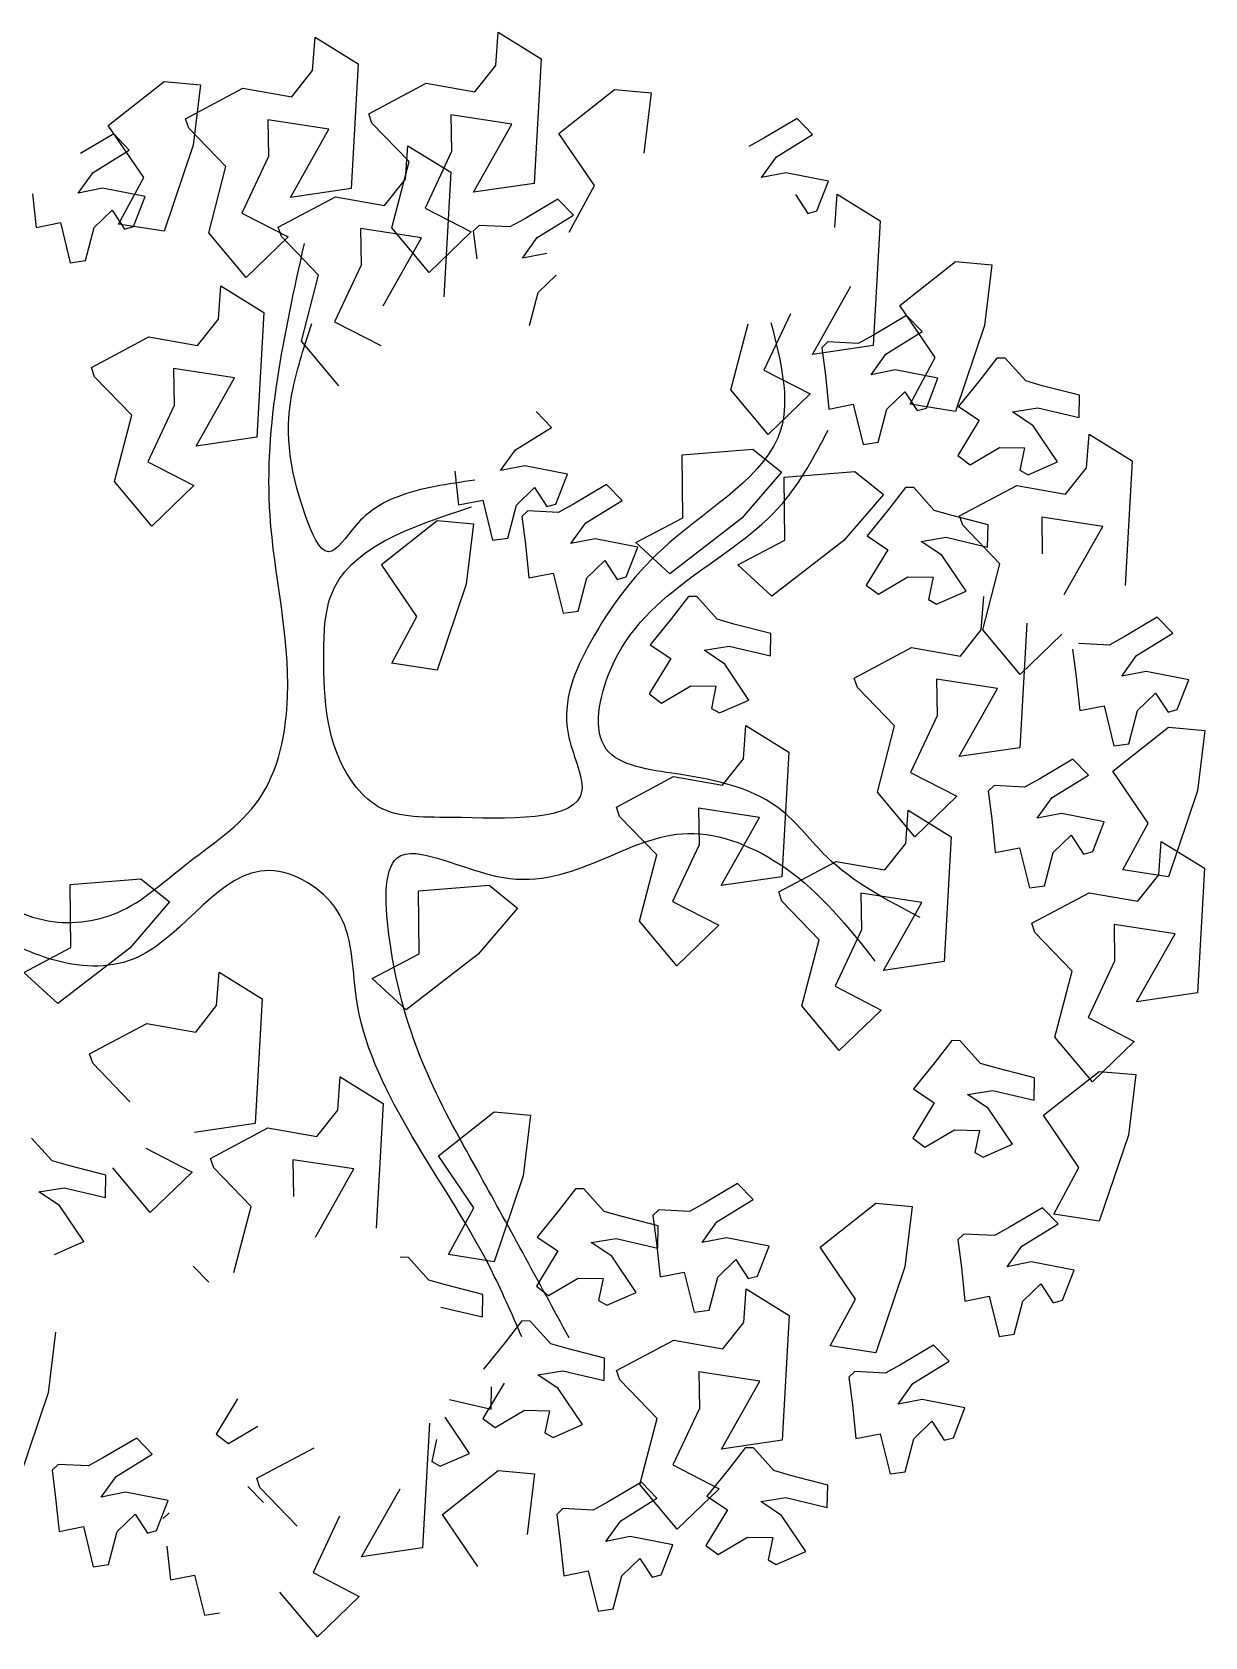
# Model space of a CAD drawing. Extents: x 225694 to 1397201, y -46174 to 794826.
# Drawn here: x 679438 to 683583, y 310600 to 316271 of the extents above; entities that cross this region are included whole.
import ezdxf

# ---------------------------------------------------------------- set-up
doc = ezdxf.new("R2010")
doc.units = 0
doc.header["$LTSCALE"] = 0.5
doc.header["$MEASUREMENT"] = 0
doc.layers.add('树', color=124, linetype='Continuous')
doc.styles.get("Standard").update_dxf_attribs({"font": 'rs.shx', "bigfont": 'hztxt.shx'})

# ---------------------------------------------------------------- blocks, each defined once
blk = doc.blocks.new('银杏')
at = {"layer": '树', "color": 60}
for p, q in [((-621.4197071224917, 2729.09199325426), (-503.2966103975195, 2840.556842279271)), ((-503.2966103975195, 2840.556842279271), (-122.7856906394009, 2715.402495427174)), ((221.7613271425944, 2834.999495012336), (160.6098690617364, 2709.547692533699)), ((304.7598524761852, 2774.100383649231), (221.7613271425944, 2834.999495012336)), ((351.9640775497537, 2732.857912140549), (392.2581877529155, 2843.016276097507)), ((392.2581877529155, 2843.016276097507), (573.5369792541023, 2770.24956531229)), ((64.36132012470625, 2824.11231508723), (1.737453973619267, 2789.368565470097)), ((1.737453973619267, 2789.368565470097), (35.054444787791, 2670.397800825187)), ((103.8036989651155, 2693.453389042639), (64.36132012470625, 2824.11231508723)), ((-750.162032317603, 2732.055239353911), (-810.7283966226969, 2624.371534776525)), ((-681.3127309402917, 2712.341019892716), (-750.162032317603, 2732.055239353911)), ((-519.968846070813, 2693.852031886694), (-621.4197071224917, 2729.09199325426)), ((236.1760668510105, 2720.963538488955), (305.0675444479566, 2743.762776115094)), ((305.0675444479566, 2743.762776115094), (304.7598524761852, 2774.100383649231)), ((441.8121681183111, 2523.679324485012), (351.9640775497537, 2732.857912140549)), ((573.5369792541023, 2770.24956531229), (816.0881668038201, 2608.577080323943)), ((-745.8125700235832, 2592.061233723653), (-681.3127309402917, 2712.341019892716)), ((-455.6973225299735, 2607.141385653173), (-519.968846070813, 2693.852031886694)), ((-324.6318941742647, 2695.278331021429), (-403.9279959986452, 2513.829771013116)), ((-145.3848198952619, 2519.814597098739), (-324.6318941742647, 2695.278331021429)), ((155.4075569517445, 2630.223031340283), (103.8036989651155, 2693.453389042639)), ((160.6098690617364, 2709.547692533699), (155.4075569517445, 2630.223031340283)), ((275.1452851758804, 2650.723476915271), (236.1760668510105, 2720.963538488955)), ((700.5697184612509, 2615.834928893135), (818.6928151852917, 2727.299777918612)), ((818.6928151852917, 2727.299777918612), (1199.203734948067, 2602.145431067911)), ((35.054444787791, 2670.397800825187), (48.30446839123033, 2616.732289634761)), ((370.503784090979, 2596.681684555137), (275.1452851758804, 2650.723476915271)), ((-839.3064619631041, 2577.05510636291), (-926.5553844051901, 2532.511085294769)), ((-810.7283966226969, 2624.371534776525), (-839.3064619631041, 2577.05510636291)), ((-754.0337468145881, 2510.861181096756), (-745.8125700235832, 2592.061233723653)), ((-562.315719867358, 2608.740806323127), (-694.2641507948283, 2563.273596763262)), ((-546.6890743861441, 2506.989811615669), (-562.315719867358, 2608.740806323127)), ((-522.9411427455489, 2462.887752181501), (-455.6973225299735, 2607.141385653173)), ((48.30446839123033, 2616.732289634761), (18.10754303424619, 2523.540605574963)), ((364.8515565812122, 2547.950981492293), (370.503784090979, 2596.681684555137)), ((632.6169303979259, 2590.501912468229), (441.8121681183111, 2523.679324485012)), ((756.3974041703623, 2473.465749675524), (632.6169303979259, 2590.501912468229)), ((802.0205795129295, 2580.594967526966), (700.5697184612509, 2615.834928893135)), ((816.0881668038201, 2608.577080323943), (756.3974041703623, 2473.465749675524)), ((866.2921030537691, 2493.884321293444), (802.0205795129295, 2580.594967526966)), ((997.3575314113405, 2582.021266662632), (918.0614295850974, 2400.572706652456)), ((1176.604605689412, 2406.557532739476), (997.3575314113405, 2582.021266662632)), ((1199.203734948067, 2602.145431067911), (1176.604605689412, 2406.557532739476)), ((-1267.201087774942, 2458.492135026609), (-1226.906977569917, 2568.650498985429)), ((-1226.906977569917, 2568.650498985429), (-1045.628186070593, 2495.883788199746)), ((-926.5553844051901, 2532.511085294769), (-933.8990928123239, 2506.86415596318)), ((-694.2641507948283, 2563.273596763262), (-754.0337468145881, 2510.861181096756)), ((226.9691846135538, 2471.453778386698), (232.171496727271, 2550.778439572663)), ((232.171496727271, 2550.778439572663), (364.8515565812122, 2547.950981492293)), ((-1045.628186070593, 2495.883788199746), (-803.076998519944, 2334.211303210002)), ((-933.8990928123239, 2506.86415596318), (-879.7372082446236, 2435.856077839737)), ((-654.8703831399325, 2440.689825590351), (-632.7585578237195, 2517.91244796908)), ((-632.7585578237195, 2517.91244796908), (-567.9234313147608, 2485.320312526193)), ((-567.9234313147608, 2485.320312526193), (-546.6890743861441, 2506.989811615669)), ((-403.9279959986452, 2513.829771013116), (-289.7002718581352, 2485.343162928359)), ((-24.75704165478237, 2479.792212479399), (65.98150320048444, 2316.240536265657)), ((31.04987466870807, 2500.212701912154), (119.5584040840622, 2488.300644207397)), ((119.5584040840622, 2488.300644207397), (226.9691846135538, 2471.453778386698)), ((799.0482828409877, 2349.630687822239), (866.2921030537691, 2493.884321293444)), ((-1177.352997208247, 2249.31354737014), (-1267.201087774942, 2458.492135026609)), ((-879.7372082446236, 2435.856077839737), (-815.698850029381, 2347.992653491092)), ((-625.6550597578753, 2335.047866516863), (-654.8703831399325, 2440.689825590351)), ((-475.7917702749837, 2260.066253687837), (-522.9411427455489, 2462.887752181501)), ((434.2789450490382, 2444.734479680308), (371.6550788988825, 2409.990730063641)), ((473.7213238903787, 2314.075553635717), (434.2789450490382, 2444.734479680308)), ((591.678952065995, 2455.62165960588), (530.5274939860683, 2330.169857126311)), ((674.6774774014484, 2394.722548241843), (591.678952065995, 2455.62165960588)), ((-815.698850029381, 2347.992653491092), (-755.9292540133465, 2400.405069155269)), ((-755.9292540133465, 2400.405069155269), (-664.1095987495501, 2304.586784325191)), ((-88.28728750371374, 2379.903482806054), (292.2236322544049, 2254.749135954422)), ((371.6550788988825, 2409.990730063641), (404.9720697139855, 2291.0199654178)), ((674.9851693732198, 2364.384940708173), (674.6774774014484, 2394.722548241843)), ((918.0614295850974, 2400.572706652456), (1032.289153724676, 2372.086098567699)), ((1032.289153724676, 2372.086098567699), (1185.376898653572, 2243.125787105528)), ((-803.076998519944, 2334.211303210002), (-862.7677611515392, 2199.099972562515)), ((-664.1095987495501, 2304.586784325191), (-625.6550597578753, 2335.047866516863)), ((-424.9983170714695, 2341.215074487613), (-485.5646813765634, 2233.531369910692)), ((-294.0125339545775, 2345.495671546669), (-444.2548795037437, 2262.141149438568)), ((-356.1490156932268, 2321.500855025952), (-424.9983170714695, 2341.215074487613)), ((-420.6488547774497, 2201.221068857354), (-356.1490156932268, 2321.500855025952)), ((-103.2955361141358, 2237.412086820812), (-294.0125339545775, 2345.495671546669)), ((530.5274939860683, 2330.169857126311), (525.3251818770077, 2250.845195933362)), ((606.0936917753424, 2341.585703081102), (674.9851693732198, 2364.384940708173)), ((645.062910099281, 2271.345641508349), (606.0936917753424, 2341.585703081102)), ((846.1976553096902, 2146.809189328575), (799.0482828409877, 2349.630687822239)), ((1185.376898653572, 2243.125787105528), (1297.232383929892, 2366.535148119205)), ((1297.232383929892, 2366.535148119205), (1387.970928785158, 2202.983471906395)), ((1361.298550109146, 2233.049705310841), (1401.592660311377, 2343.208069268265)), ((1401.592660311377, 2343.208069268265), (1582.871451812563, 2270.441358483047)), ((-986.5482349258382, 2316.13613535522), (-1177.352997208247, 2249.31354737014)), ((-1077.949952727417, 2296.649916578666), (-1140.573818878504, 2261.906166961999)), ((-1038.507573886076, 2165.99099053361), (-1077.949952727417, 2296.649916578666)), ((-862.7677611515392, 2199.099972562515), (-986.5482349258382, 2316.13613535522)), ((-920.5499457104597, 2307.537096502841), (-981.7014037894551, 2182.08529402467)), ((-837.5514203759376, 2246.637985140202), (-920.5499457104597, 2307.537096502841)), ((-104.9595231779385, 2233.198672414408), (-206.4103842286859, 2268.438633781509)), ((65.98150320048444, 2316.240536265657), (-103.2955361141358, 2237.412086820812)), ((404.9720697139855, 2291.0199654178), (418.2220933164936, 2237.354454227374)), ((525.3251818770077, 2250.845195933362), (473.7213238903787, 2314.075553635717)), ((740.4214090162423, 2217.303849147749), (645.062910099281, 2271.345641508349)), ((1582.871451812563, 2270.441358483047), (1825.422639363213, 2108.768873493769)), ((-1574.18014692259, 2147.353855599766), (-1456.057050198549, 2258.818704624777)), ((-1456.057050198549, 2258.818704624777), (-1075.546130439499, 2133.664357772213)), ((-1140.573818878504, 2261.906166961999), (-1107.2568280634, 2142.935402315692)), ((-906.1352060011122, 2193.50113997946), (-837.2437284032349, 2216.300377606065)), ((-837.2437284032349, 2216.300377606065), (-837.5514203759376, 2246.637985140202)), ((-485.5646813765634, 2233.531369910692), (-514.1427467169706, 2186.214941496146)), ((-444.2548795037437, 2262.141149438568), (-475.7917702749837, 2260.066253687837)), ((-237.1520046202932, 2217.900641457294), (-369.1004355477635, 2172.433431896497)), ((-221.5253591400106, 2116.149646749836), (-237.1520046202932, 2217.900641457294)), ((-40.68799963709898, 2146.488026180421), (-104.9595231779385, 2233.198672414408)), ((90.37742871860974, 2234.624971549609), (11.08132689422928, 2053.176411540364)), ((269.6245029985439, 2059.161237626453), (90.37742871860974, 2234.624971549609)), ((292.2236322544049, 2254.749135954422), (269.6245029985439, 2059.161237626453)), ((418.2220933164936, 2237.354454227374), (388.0251679576468, 2144.162770168041)), ((734.7691815055441, 2168.57314608444), (740.4214090162423, 2217.303849147749)), ((1027.976891630096, 2232.238607186475), (877.7345460818615, 2148.884085078374)), ((1218.693889470538, 2124.155022461549), (1027.976891630096, 2232.238607186475)), ((1451.146640676772, 2023.871117655304), (1361.298550109146, 2233.049705310841)), ((-986.903715899447, 2102.760632831254), (-1038.507573886076, 2165.99099053361)), ((-981.7014037894551, 2182.08529402467), (-986.903715899447, 2102.760632831254)), ((-867.1659876762424, 2123.261078407173), (-906.1352060011122, 2193.50113997946)), ((-514.1427467169706, 2186.214941496146), (-601.3916691590566, 2141.670920428005)), ((-428.8700315675233, 2120.021016229992), (-420.6488547774497, 2201.221068857354)), ((-369.1004355477635, 2172.433431896497), (-428.8700315675233, 2120.021016229992)), ((596.886809538817, 2092.075942979311), (602.0891216516029, 2171.400604165741)), ((602.0891216516029, 2171.400604165741), (734.7691815055441, 2168.57314608444)), ((1387.970928785158, 2202.983471906395), (1218.693889470538, 2124.155022461549)), ((-1622.060136439512, 2131.612589764525), (-1683.211594519438, 2006.160787284956)), ((-1539.061611104989, 2070.713478400954), (-1622.060136439512, 2131.612589764525)), ((-1472.729285871843, 2112.1138942322), (-1574.18014692259, 2147.353855599766)), ((-1098.145259696292, 1938.076459445176), (-1277.392333975295, 2113.5401933674)), ((-1107.2568280634, 2142.935402315692), (-1094.006804460892, 2089.269891125732)), ((-1075.546130439499, 2133.664357772213), (-1098.145259696292, 1938.076459445176)), ((-771.8074887611438, 2069.219286046107), (-867.1659876762424, 2123.261078407173)), ((-601.3916691590566, 2141.670920428005), (-608.7353775661904, 2116.023991096881)), ((-608.7353775661904, 2116.023991096881), (-554.5734929984901, 2045.015912973438)), ((-329.706667893799, 2049.849660724518), (-307.594842577586, 2127.072283102782)), ((-307.594842577586, 2127.072283102782), (-242.7597160686273, 2094.480147659895)), ((-242.7597160686273, 2094.480147659895), (-221.5253591400106, 2116.149646749836)), ((-107.9318198517431, 2002.234392709215), (-40.68799963709898, 2146.488026180421)), ((388.0251679576468, 2144.162770168041), (400.96749959304, 2120.834866504301)), ((400.96749959304, 2120.834866504301), (489.4760290093254, 2108.92280880094)), ((877.7345460818615, 2148.884085078374), (846.1976553096902, 2146.809189328575)), ((-1538.753919133218, 2040.375870866817), (-1539.061611104989, 2070.713478400954)), ((-1094.006804460892, 2089.269891125732), (-1124.203729817877, 1996.078207066399)), ((-777.4597162709106, 2020.488582982798), (-771.8074887611438, 2069.219286046107)), ((489.4760290093254, 2108.92280880094), (596.886809538817, 2092.075942979311)), ((1641.951402956387, 2090.693705638521), (1451.146640676772, 2023.871117655304)), ((1765.731876729755, 1973.657542845351), (1641.951402956387, 2090.693705638521)), ((1825.422639363213, 2108.768873493769), (1765.731876729755, 1973.657542845351)), ((-1607.645396731095, 2017.576633239747), (-1538.753919133218, 2040.375870866817)), ((-915.342088238569, 1943.991379877203), (-910.1397761239205, 2023.316041063634)), ((-910.1397761239205, 2023.316041063634), (-777.4597162709106, 2020.488582982798)), ((-700.3214223517571, 1972.805746885599), (-605.6898299951572, 2042.111895208829)), ((-605.6898299951572, 2042.111895208829), (-495.2204669222701, 1881.010950861615)), ((-554.5734929984901, 2045.015912973438), (-490.5351347832475, 1957.152488624793)), ((-490.5351347832475, 1957.152488624793), (-430.765538767213, 2009.564904289437)), ((-430.765538767213, 2009.564904289437), (-338.9458835034166, 1913.746619458892)), ((-300.4913445117418, 1944.207701650565), (-329.706667893799, 2049.849660724518)), ((11.08132689422928, 2053.176411540364), (125.3090510356706, 2024.689803455607)), ((125.3090510356706, 2024.689803455607), (278.3967959608417, 1895.729491992504)), ((278.3967959608417, 1895.729491992504), (390.2522812390234, 2019.138853006647)), ((390.2522812390234, 2019.138853006647), (480.9908260942902, 1855.587176792906)), ((1327.358846140793, 2027.002009106451), (1266.792481834767, 1919.318304528599)), ((1396.208147519035, 2007.287789644324), (1327.358846140793, 2027.002009106451)), ((-1124.203729817877, 1996.078207066399), (-1111.261398183415, 1972.750303402194)), ((-1111.261398183415, 1972.750303402194), (-1022.752868767129, 1960.838245698367)), ((-1022.752868767129, 1960.838245698367), (-915.342088238569, 1943.991379877203)), ((-741.5946957713459, 1748.919887991739), (-700.3214223517571, 1972.805746885599)), ((-60.78244738117792, 1799.412894215086), (-107.9318198517431, 2002.234392709215)), ((393.6958357791882, 1857.330908213393), (511.8189325041603, 1968.795757237938)), ((511.8189325041603, 1968.795757237938), (892.329852262279, 1843.641410386306)), ((1331.70830843295, 1887.008003475261), (1396.208147519035, 2007.287789644324)), ((1799.339458605042, 1979.150291445781), (1736.715592453023, 1944.406541828183)), ((1838.781837446382, 1848.491365400725), (1799.339458605042, 1979.150291445781)), ((-338.9458835034166, 1913.746619458892), (-300.4913445117418, 1944.207701650565)), ((1266.792481834767, 1919.318304528599), (1238.21441649436, 1872.001876113587)), ((1736.715592453023, 1944.406541828183), (1770.03258327092, 1825.435777185136)), ((-1242.460711659165, 1903.60502527433), (-1089.372966733063, 1774.644713810296)), ((-1089.372966733063, 1774.644713810296), (-977.5174814558122, 1898.05407482537)), ((-977.5174814558122, 1898.05407482537), (-886.7789366005454, 1734.502398611628)), ((-495.2204669222701, 1881.010950861615), (-383.0854390731547, 1611.94812080788)), ((120.9967889392283, 1884.842312074383), (-29.24555660993792, 1801.487789965817)), ((311.7137867787387, 1776.758727348992), (120.9967889392283, 1884.842312074383)), ((480.9908260942902, 1855.587176792906), (311.7137867787387, 1776.758727348992)), ((495.1466968308669, 1822.090946846292), (393.6958357791882, 1857.330908213393)), ((1238.21441649436, 1872.001876113587), (1150.965494055068, 1827.457855047309)), ((1323.487131644739, 1805.80795084883), (1331.70830843295, 1887.008003475261)), ((1383.256727662636, 1858.220366514404), (1323.487131644739, 1805.80795084883)), ((1515.205158590106, 1903.687576073804), (1383.256727662636, 1858.220366514404)), ((1530.83180407132, 1801.936581367278), (1515.205158590106, 1903.687576073804)), ((1895.588007544866, 1864.585668892716), (1890.385695433011, 1785.261007698369)), ((2010.123423656216, 1805.761453274288), (1971.154205332277, 1876.001514847041)), ((559.4182203717064, 1735.380300612305), (495.1466968308669, 1822.090946846292)), ((690.4836487264838, 1823.517245980096), (611.1875469021033, 1642.068685972248)), ((869.730723006418, 1648.053512057872), (690.4836487264838, 1823.517245980096)), ((892.329852262279, 1843.641410386306), (869.730723006418, 1648.053512057872)), ((1150.965494055068, 1827.457855047309), (1143.621785647003, 1801.810925715719)), ((1143.621785647003, 1801.810925715719), (1197.783670210047, 1730.802847589948)), ((1422.650495317532, 1735.636595342425), (1444.762320633745, 1812.859217719757)), ((1444.762320633745, 1812.859217719757), (1509.597447140841, 1780.267082275939)), ((1509.597447140841, 1780.267082275939), (1530.83180407132, 1801.936581367278)), ((1770.03258327092, 1825.435777185136), (1783.28260687436, 1771.770265994244)), ((1890.385695433011, 1785.261007698369), (1838.781837446382, 1848.491365400725)), ((-1056.055975915166, 1655.673949166783), (-1246.772973755607, 1763.75753389264)), ((-29.24555660993792, 1801.487789965817), (-60.78244738117792, 1799.412894215086)), ((1783.28260687436, 1771.770265994244), (1753.085681514582, 1678.57858193398)), ((-886.7789366005454, 1734.502398611628), (-1056.055975915166, 1655.673949166783)), ((-853.96459861123, 1674.979604849243), (-759.3330062536988, 1744.285753172473)), ((-759.3330062536988, 1744.285753172473), (-648.8636431808118, 1583.184808825725)), ((-545.7690344864968, 1698.680202913121), (-741.5946957713459, 1748.919887991739)), ((492.1744001570623, 1591.126667139702), (559.4182203717064, 1735.380300612305)), ((1197.783670210047, 1730.802847589948), (1261.822028428083, 1642.9394232427)), ((1451.865818701452, 1629.994636268471), (1422.650495317532, 1735.636595342425)), ((1961.947323093889, 1626.49175474525), (1967.149635209469, 1705.816415932612)), ((-895.2378720308188, 1451.093745955382), (-853.96459861123, 1674.979604849243)), ((-507.6974373154808, 1532.639176116441), (-545.7690344864968, 1698.680202913121)), ((1261.822028428083, 1642.9394232427), (1321.59162444598, 1695.351838907343)), ((1321.59162444598, 1695.351838907343), (1413.411279708846, 1599.533554077731)), ((1753.085681514582, 1678.57858193398), (1766.028013149044, 1655.25067827024)), ((1766.028013149044, 1655.25067827024), (1854.536542567192, 1643.338620567811)), ((-383.0854390731547, 1611.94812080788), (-507.6974373154808, 1532.639176116441)), ((611.1875469021033, 1642.068685972248), (725.415271044476, 1613.582077887491)), ((725.415271044476, 1613.582077887491), (878.5030159696471, 1484.621766422992)), ((878.5030159696471, 1484.621766422992), (990.3585012468975, 1608.031127438531)), ((990.3585012468975, 1608.031127438531), (1081.097046103096, 1444.479451225256)), ((1413.411279708846, 1599.533554077731), (1451.865818701452, 1629.994636268471)), ((1854.536542567192, 1643.338620567811), (1961.947323093889, 1626.49175474525)), ((-648.8636431808118, 1583.184808825725), (-536.7286153326277, 1314.121978771524)), ((-267.4535434881691, 1578.281637042877), (-328.0199077923317, 1470.597932465957)), ((-198.6042421099264, 1558.567417581216), (-267.4535434881691, 1578.281637042877)), ((-263.104081193218, 1438.287631413084), (-198.6042421099264, 1558.567417581216)), ((539.3237726266962, 1388.305168647435), (492.1744001570623, 1591.126667139702)), ((-3.773912675911561, 1424.229672271875), (114.3491840490606, 1535.69452129642)), ((114.3491840490606, 1535.69452129642), (494.8601038071793, 1410.540174444322)), ((1584.257248249603, 1431.246261980967), (1624.551358453697, 1541.40462593839)), ((1624.551358453697, 1541.40462593839), (1805.830149953952, 1468.637915153173)), ((2135.062927866122, 1527.281398686231), (2072.439061714103, 1492.537649069098)), ((2174.505306707462, 1396.622472642572), (2135.062927866122, 1527.281398686231)), ((-699.4122107459698, 1400.854060877231), (-895.2378720308188, 1451.093745955382)), ((-328.0199077923317, 1470.597932465957), (-356.5979731327388, 1423.281504051411)), ((-79.60723103699274, 1454.967204012559), (-211.5556619644631, 1409.499994451762)), ((-63.98058555484749, 1353.216209305567), (-79.60723103699274, 1454.967204012559)), ((721.1030089480337, 1473.734586506267), (570.8606633979362, 1390.380064397701)), ((911.8200067875441, 1365.65100178041), (721.1030089480337, 1473.734586506267)), ((1081.097046103096, 1444.479451225256), (911.8200067875441, 1365.65100178041)), ((1805.830149953952, 1468.637915153173), (2048.381337504601, 1306.965430164826)), ((2072.439061714103, 1492.537649069098), (2105.756052530138, 1373.566884428845)), ((-661.3406135740224, 1234.813034080551), (-699.4122107459698, 1400.854060877231)), ((-356.5979731327388, 1423.281504051411), (-443.8468955738936, 1378.737482983735)), ((-271.3252579832915, 1357.087578785722), (-263.104081193218, 1438.287631413084)), ((-211.5556619644631, 1409.499994451762), (-271.3252579832915, 1357.087578785722)), ((97.6769483757671, 1388.989710903843), (-3.773912675911561, 1424.229672271875)), ((293.013900271384, 1390.416010038578), (213.7177984470036, 1208.96745003073)), ((472.2609745503869, 1214.952276116353), (293.013900271384, 1390.416010038578)), ((494.8601038071793, 1410.540174444322), (472.2609745503869, 1214.952276116353)), ((570.8606633979362, 1390.380064397701), (539.3237726266962, 1388.305168647435)), ((1674.105338818161, 1222.067674325895), (1584.257248249603, 1431.246261980967)), ((2226.109164691297, 1333.39211494301), (2174.505306707462, 1396.622472642572)), ((-443.8468955738936, 1378.737482983735), (-451.1906039819587, 1353.090553652146)), ((-451.1906039819587, 1353.090553652146), (-397.0287194142584, 1282.082475529169)), ((-172.161894308636, 1286.916223280248), (-150.0500689924229, 1364.138845658046)), ((-150.0500689924229, 1364.138845658046), (-85.21494248439558, 1331.546710214694)), ((-85.21494248439558, 1331.546710214694), (-63.98058555484749, 1353.216209305567)), ((161.9484719166066, 1302.279064670787), (97.6769483757671, 1388.989710903843)), ((2105.756052530138, 1373.566884428845), (2119.006076132646, 1319.901373238885)), ((-536.7286153326277, 1314.121978771524), (-661.3406135740224, 1234.813034080551)), ((94.70465170103125, 1158.025431198184), (161.9484719166066, 1302.279064670787)), ((1864.910101097776, 1288.890262308181), (1674.105338818161, 1222.067674325895)), ((1988.690574871143, 1171.854099515476), (1864.910101097776, 1288.890262308181)), ((2048.381337504601, 1306.965430164826), (1988.690574871143, 1171.854099515476)), ((2119.006076132646, 1319.901373238885), (2088.80915077473, 1226.70968917443)), ((-645.8219912687782, 1237.593475844827), (-706.9734493496362, 1112.14167336619)), ((-562.8234659342561, 1176.694364482188), (-645.8219912687782, 1237.593475844827)), ((-397.0287194142584, 1282.082475529169), (-332.9903611980844, 1194.219051180524)), ((-332.9903611980844, 1194.219051180524), (-273.2207651820499, 1246.631466844236)), ((-273.2207651820499, 1246.631466844236), (-181.4011099201161, 1150.813182014623)), ((-142.9465709265787, 1181.274264205829), (-172.161894308636, 1286.916223280248)), ((2297.670792357763, 1174.622861981974), (2302.873104470549, 1253.947523173527)), ((-803.221998285735, 1226.706295919721), (-865.845864436822, 1191.962546303053)), ((-865.845864436822, 1191.962546303053), (-832.528873621719, 1072.991781658144)), ((-763.7796194453258, 1096.047369875596), (-803.221998285735, 1226.706295919721)), ((213.7177984470036, 1208.96745003073), (327.9455225875136, 1180.480841945508)), ((2088.80915077473, 1226.70968917443), (2101.75148240733, 1203.381785514415)), ((2101.75148240733, 1203.381785514415), (2190.260011828272, 1191.46972780826)), ((2190.260011828272, 1191.46972780826), (2297.670792357763, 1174.622861981974)), ((-631.407251560362, 1123.557519321446), (-562.5157739624847, 1146.356756948051)), ((-562.5157739624847, 1146.356756948051), (-562.8234659342561, 1176.694364482188)), ((-181.4011099201161, 1150.813182014623), (-142.9465709265787, 1181.274264205829)), ((141.8540241706651, 955.2039327054517), (94.70465170103125, 1158.025431198184)), ((327.9455225875136, 1180.480841945508), (481.033267513616, 1051.520530481474)), ((481.033267513616, 1051.520530481474), (592.8887527908664, 1174.929891496547)), ((592.8887527908664, 1174.929891496547), (683.6272976461332, 1011.378215283272)), ((-712.1757614586968, 1032.81701217324), (-763.7796194453258, 1096.047369875596)), ((-706.9734493496362, 1112.14167336619), (-712.1757614586968, 1032.81701217324)), ((-592.4380332354922, 1053.317457747762), (-631.407251560362, 1123.557519321446)), ((-1087.686332514742, 1068.885353029822), (-1150.310198664898, 1034.14160341362)), ((-1048.243953674333, 938.2264269856969), (-1087.686332514742, 1068.885353029822)), ((-930.2863254968543, 1079.772532955394), (-991.4377835777123, 954.3207304767566)), ((-847.2878001641948, 1018.873421592289), (-930.2863254968543, 1079.772532955394)), ((-832.528873621719, 1072.991781658144), (-819.278850019211, 1019.326270467718)), ((-497.0795343194623, 999.2756653880933), (-592.4380332354922, 1053.317457747762)), ((323.6332604920026, 1040.633350564283), (173.3909149428364, 957.2788284557173)), ((514.350258331513, 932.5497658384265), (323.6332604920026, 1040.633350564283)), ((1471.664167632116, 1053.866529387073), (1409.04030148196, 1019.122779770871)), ((1511.106546472525, 923.2076033429476), (1471.664167632116, 1053.866529387073)), ((1629.064174651867, 1064.753709308454), (1567.912716569146, 939.3019068330759)), ((1712.062699985458, 1003.854597945348), (1629.064174651867, 1064.753709308454)), ((1742.821346815443, 958.2938689423027), (1860.944443539483, 1069.758717966848)), ((-915.8715857884381, 965.736576432013), (-846.980108191492, 988.535814058152)), ((-819.278850019211, 1019.326270467718), (-849.4757753771264, 926.1345864083851)), ((-846.980108191492, 988.535814058152), (-847.2878001641948, 1018.873421592289)), ((-502.7317618301604, 950.5449623247841), (-497.0795343194623, 999.2756653880933)), ((683.6272976461332, 1011.378215283272), (514.350258331513, 932.5497658384265)), ((1409.04030148196, 1019.122779770871), (1442.357292293338, 900.1520151282893)), ((1712.370391955366, 973.5169904144714), (1712.062699985458, 1003.854597945348)), ((-996.6400956877042, 874.9960692833411), (-1048.243953674333, 938.2264269856969)), ((-991.4377835777123, 954.3207304767566), (-996.6400956877042, 874.9960692833411)), ((-876.9023674635682, 895.4965148583287), (-915.8715857884381, 965.736576432013)), ((-640.6141337968875, 874.0477592191892), (-635.4118216831703, 953.3724204056198)), ((-635.4118216831703, 953.3724204056198), (-502.7317618301604, 950.5449623247841)), ((173.3909149428364, 957.2788284557173), (141.8540241706651, 955.2039327054517)), ((1567.912716569146, 939.3019068330759), (1562.710404457292, 859.9772456438513)), ((1643.478914356558, 950.7177527920576), (1712.370391955366, 973.5169904144714)), ((1682.448132680496, 880.4776912197703), (1643.478914356558, 950.7177527920576)), ((1844.272207865259, 923.0539075793931), (1742.821346815443, 958.2938689423027)), ((-781.5438685484696, 841.4547224981943), (-876.9023674635682, 895.4965148583287)), ((-849.4757753771264, 926.1345864083851), (-836.5334437417332, 902.8066827451112)), ((-836.5334437417332, 902.8066827451112), (-748.0249143254478, 890.8946250403533)), ((-748.0249143254478, 890.8946250403533), (-640.6141337968875, 874.0477592191892)), ((1442.357292293338, 900.1520151282893), (1455.607315896777, 846.4865039383294)), ((1562.710404457292, 859.9772456438513), (1511.106546472525, 923.2076033429476)), ((1777.806631596526, 826.4358988587046), (1682.448132680496, 880.4776912197703)), ((1908.543731405167, 836.3432613491314), (1844.272207865259, 923.0539075793931)), ((-787.1960960582364, 792.7240194353508), (-781.5438685484696, 841.4547224981943)), ((1455.607315896777, 846.4865039383294), (1425.410390541656, 753.2948198752711)), ((1772.154404090485, 777.7051957884105), (1777.806631596526, 826.4358988587046)), ((-925.0784680258948, 716.2268163292902), (-919.8761559121776, 795.5514775157208)), ((-919.8761559121776, 795.5514775157208), (-787.1960960582364, 792.7240194353508)), ((1634.272032122826, 701.2079926823499), (1639.474344234681, 780.5326538729714)), ((1639.474344234681, 780.5326538729714), (1772.154404090485, 777.7051957884105)), ((-894.55858534039, 637.4039939503418), (-854.2644751344342, 747.5623579082312)), ((-854.2644751344342, 747.5623579082312), (-672.9856836360414, 674.7956471220823)), ((1474.411610762356, 737.6981035523349), (1413.845246455399, 630.0143989786739)), ((1425.410390541656, 753.2948198752711), (1438.352722174255, 729.9669162147911)), ((1438.352722174255, 729.9669162147911), (1526.861251591472, 718.0548585077049)), ((1543.260912140599, 717.9838840906741), (1474.411610762356, 737.6981035523349)), ((-672.9856836360414, 674.7956471220823), (-430.4344960853923, 513.12316213327)), ((1478.761073058238, 597.7040979188168), (1543.260912140599, 717.9838840906741)), ((1526.861251591472, 718.0548585077049), (1634.272032122826, 701.2079926823499)), ((-804.7104947736952, 428.225406293408), (-894.55858534039, 637.4039939503418)), ((1413.845246455399, 630.0143989786739), (1385.267181118717, 582.6979705576086)), ((1385.267181118717, 582.6979705576086), (1298.018258672906, 538.1539494969184)), ((278.3341251478996, 496.2083365950966), (372.9657175072934, 565.5144849141361)), ((372.9657175072934, 565.5144849141361), (483.4350805801805, 404.4135405673878)), ((1298.018258672906, 538.1539494969184), (1290.674550266704, 512.5070201648632)), ((-613.9057324903551, 495.0479942784877), (-804.7104947736952, 428.225406293408)), ((-490.1252587179188, 378.0118314857827), (-613.9057324903551, 495.0479942784877)), ((-430.4344960853923, 513.12316213327), (-490.1252587179188, 378.0118314857827)), ((237.0608517301735, 272.3224776979769), (278.3341251478996, 496.2083365950966)), ((985.5461427231785, 323.9033976896899), (1025.84025292634, 434.0617616522359)), ((483.4350805801805, 404.4135405673878), (595.570108426502, 135.3507105173776)), ((432.8865130122285, 222.0827926221536), (237.0608517301735, 272.3224776979769)), ((470.9581101832446, 56.04176582640503), (432.8865130122285, 222.0827926221536)), ((595.570108426502, 135.3507105173776), (470.9581101832446, 56.04176582640503))]:
    blk.add_line(p, q, dxfattribs=at)
at = {"layer": '树'}
for p, q in [((-1779.460143456468, 2120.725409839419), (-1842.084009607555, 2085.981660222751)), ((-1740.017764616059, 1990.066483794362), (-1779.460143456468, 2120.725409839419)), ((-1842.084009607555, 2085.981660222751), (-1808.767018792452, 1967.010895576444)), ((-1808.767018792452, 1967.010895576444), (-1795.516995189944, 1913.345384386485)), ((-1688.41390662943, 1926.836126092006), (-1740.017764616059, 1990.066483794362)), ((-1683.211594519438, 2006.160787284956), (-1688.41390662943, 1926.836126092006)), ((1956.73946562293, 1990.037471371354), (1895.588007544866, 1864.585668892716)), ((2039.737990959315, 1929.138360008714), (1956.73946562293, 1990.037471371354)), ((2040.045682932017, 1898.800752474577), (2039.737990959315, 1929.138360008714)), ((1971.154205332277, 1876.001514847041), (2040.045682932017, 1898.800752474577)), ((2105.481922573177, 1751.719660913688), (2010.123423656216, 1805.761453274288)), ((2099.829695062479, 1702.98895785131), (2105.481922573177, 1751.719660913688)), ((1967.149635209469, 1705.816415932612), (2099.829695062479, 1702.98895785131)), ((-2083.174842883134, 1544.417105198489), (-2042.88073267811, 1654.575469157309)), ((-2042.88073267811, 1654.575469157309), (-1861.601941177854, 1581.808758370695)), ((-1993.32675231644, 1335.238517542952), (-2083.174842883134, 1544.417105198489)), ((2292.462934885873, 1538.168578607612), (2231.311476804083, 1412.716776134097)), ((2375.461460221326, 1477.269467245904), (2292.462934885873, 1538.168578607612)), ((2306.877674590563, 1424.132622091216), (2375.769152192166, 1446.931859715027)), ((2375.769152192166, 1446.931859715027), (2375.461460221326, 1477.269467245904)), ((-1802.521990033099, 1402.0611055271), (-1993.32675231644, 1335.238517542952)), ((-1678.741516259732, 1285.024942734395), (-1802.521990033099, 1402.0611055271)), ((2231.311476804083, 1412.716776134097), (2226.109164691297, 1333.39211494301)), ((2345.846892914502, 1353.892560518929), (2306.877674590563, 1424.132622091216)), ((-2357.436565659242, 1231.225541189429), (-2239.31346893427, 1342.69039021444)), ((-2239.31346893427, 1342.69039021444), (-1858.802549176151, 1217.536043362343)), ((2441.205391831463, 1299.850768158329), (2345.846892914502, 1353.892560518929)), ((-1727.932564383605, 1312.65566051763), (-1790.556430533761, 1277.911910901428)), ((-1688.490185542265, 1181.996734473971), (-1727.932564383605, 1312.65566051763)), ((2435.55316432449, 1251.120065087569), (2441.205391831463, 1299.850768158329)), ((-1790.556430533761, 1277.911910901428), (-1757.239439719589, 1158.941146256053)), ((2302.873104470549, 1253.947523173527), (2435.55316432449, 1251.120065087569)), ((-2255.985704607563, 1195.985579821863), (-2357.436565659242, 1231.225541189429)), ((-2191.714181066724, 1109.274933588342), (-2255.985704607563, 1195.985579821863)), ((-2060.648752711946, 1197.411878956598), (-2139.944854536327, 1015.963318948285)), ((-1881.401678432012, 1021.948145034374), (-2060.648752711946, 1197.411878956598)), ((-1858.802549176151, 1217.536043362343), (-1881.401678432012, 1021.948145034374)), ((-1631.684015445644, 1198.091037964565), (-1636.886327555636, 1118.766376770218)), ((-1517.148599332431, 1139.266822346137), (-1556.11781765637, 1209.50688391889)), ((-1757.239439719589, 1158.941146256053), (-1743.989416115219, 1105.275635065162)), ((-1636.886327555636, 1118.766376770218), (-1688.490185542265, 1181.996734473971)), ((-1421.790100416401, 1085.225029986468), (-1517.148599332431, 1139.266822346137)), ((-2258.958001282299, 965.0213001162047), (-2191.714181066724, 1109.274933588342)), ((-1743.989416115219, 1105.275635065162), (-1774.186341474066, 1012.083951005829)), ((1860.944443539483, 1069.758717966848), (2241.455363300396, 944.6043711203383)), ((2417.988009388326, 1048.609884091769), (2357.421645079507, 940.9261795171769)), ((2486.837310766568, 1028.895664630109), (2417.988009388326, 1048.609884091769)), ((-2139.944854536327, 1015.963318948285), (-2025.717130394885, 987.4767108639935)), ((-2025.717130394885, 987.4767108639935), (-1872.629385469714, 858.5163993994938)), ((-1872.629385469714, 858.5163993994938), (-1760.773900191532, 981.9257604150334)), ((-1774.186341474066, 1012.083951005829), (-1761.244009838672, 988.756047342089)), ((-1761.244009838672, 988.756047342089), (-1672.735480422387, 976.8439896387281)), ((-1760.773900191532, 981.9257604150334), (-1670.035355336266, 818.3740842012921)), ((2422.337471682345, 908.6158784573199), (2486.837310766568, 1028.895664630109)), ((-2211.808628811734, 762.199801623472), (-2258.958001282299, 965.0213001162047)), ((-2080.477542974288, 856.6818503403338), (-1962.354446250247, 968.1466993644135)), ((-1962.354446250247, 968.1466993644135), (-1581.843526491197, 842.9923525127815)), ((2241.455363300396, 944.6043711203383), (2218.856234039878, 749.0164727951633)), ((2357.421645079507, 940.9261795171769), (2328.843579743756, 893.6097510951804)), ((2039.60915976367, 924.4802067150595), (1960.313057937426, 743.0316467048833)), ((2218.856234039878, 749.0164727951633), (2039.60915976367, 924.4802067150595)), ((2328.843579743756, 893.6097510951804), (2241.594657299807, 849.0657300368184)), ((2414.116294891341, 827.4158258341486), (2422.337471682345, 908.6158784573199)), ((2473.885890907375, 879.8282415039139), (2414.116294891341, 827.4158258341486)), ((2605.834321838571, 925.2954510558629), (2473.885890907375, 879.8282415039139)), ((2621.460967317922, 823.5444563530618), (2605.834321838571, 925.2954510558629)), ((-2030.029392490396, 847.6292194823036), (-2180.271738040494, 764.2746973737376)), ((-1979.026681924472, 821.4418889727676), (-2080.477542974288, 856.6818503403338)), ((-1839.312394651817, 739.5456347559812), (-2030.029392490396, 847.6292194823036)), ((1841.299911191454, 692.0896278788568), (1908.543731405167, 836.3432613491314)), ((2241.594657299807, 849.0657300368184), (2234.250948891742, 823.4188007042976)), ((2513.279658564134, 757.2444703277433), (2535.391483878484, 834.4670927092666)), ((2535.391483878484, 834.4670927092666), (2600.226610387443, 801.8749572612578)), ((-1914.755158382701, 734.7312427387806), (-1979.026681924472, 821.4418889727676)), ((-1783.689730026992, 822.8681881079683), (-1862.985831852304, 641.4196280987235)), ((-1670.035355336266, 818.3740842012921), (-1839.312394651817, 739.5456347559812)), ((-1604.442655747989, 647.4044541857438), (-1783.689730026992, 822.8681881079683)), ((2234.250948891742, 823.4188007042976), (2288.412833455717, 752.4107225785265)), ((2600.226610387443, 801.8749572612578), (2621.460967317922, 823.5444563530618)), ((-2493.630126486765, 659.3431748911971), (-2375.507029761793, 770.8080239157425)), ((-2375.507029761793, 770.8080239157425), (-1994.996110002743, 645.6536770641105)), ((-2180.271738040494, 764.2746973737376), (-2211.808628811734, 762.199801623472)), ((-1981.998978598276, 590.4776092671091), (-1914.755158382701, 734.7312427387806)), ((-1032.489248555386, 733.0736821504543), (-925.0784680258948, 716.2268163292902)), ((1960.313057937426, 743.0316467048833), (2074.540782075142, 714.5450386233861)), ((2288.412833455717, 752.4107225785265), (2352.451191675616, 664.5472982280189)), ((2542.494981948985, 651.602511255187), (2513.279658564134, 757.2444703277433)), ((1888.449283662019, 489.2681293810019), (1841.299911191454, 692.0896278788568)), ((2074.540782075142, 714.5450386233861), (2227.628527005902, 585.5847271588864)), ((2227.628527005902, 585.5847271588864), (2339.484012280358, 708.9940881753573)), ((2339.484012280358, 708.9940881753573), (2430.222557137487, 545.442411958822)), ((2352.451191675616, 664.5472982280189), (2412.22078769072, 716.9597138963873)), ((2412.22078769072, 716.9597138963873), (2504.040442958241, 621.1414290597895)), ((-2392.179265436018, 624.1032135240966), (-2493.630126486765, 659.3431748911971)), ((-2327.907741894247, 537.3925672901096), (-2392.179265436018, 624.1032135240966)), ((-2196.842313538538, 625.529512658366), (-2276.13841536385, 444.0809526495868)), ((-2017.595239259535, 450.0657787361415), (-2196.842313538538, 625.529512658366)), ((-1994.996110002743, 645.6536770641105), (-2017.595239259535, 450.0657787361415)), ((-1862.985831852304, 641.4196280987235), (-1748.758107710863, 612.9330200148979)), ((2504.040442958241, 621.1414290597895), (2542.494981948985, 651.602511255187)), ((-1934.849606127711, 387.6561107743764), (-1981.998978598276, 590.4776092671091)), ((-1748.758107710863, 612.9330200148979), (-1595.67036278476, 483.9727085508639)), ((-1595.67036278476, 483.9727085508639), (-1483.81487750751, 607.3820695650065)), ((1470.539896266302, 516.5040452947142), (1478.761073058238, 597.7040979188168)), ((1530.309492283268, 568.9164609654108), (1470.539896266302, 516.5040452947142)), ((1662.257923215395, 614.3836705182912), (1530.309492283268, 568.9164609654108)), ((1677.884568693815, 512.6326758145588), (1662.257923215395, 614.3836705182912)), ((2070.228519985219, 574.6975472356426), (1919.986174436053, 491.3430251275422)), ((2260.945517820073, 466.6139625181677), (2070.228519985219, 574.6975472356426)), ((1569.703259940026, 446.3326897892402), (1591.815085254377, 523.5553121712292)), ((1591.815085254377, 523.5553121712292), (1656.650211766129, 490.9631767241517)), ((2430.222557137487, 545.442411958822), (2260.945517820073, 466.6139625181677)), ((2475.141331670573, 519.248703415622), (2413.989873589715, 393.7969009411754)), ((2558.139857006958, 458.3495920525165), (2475.141331670573, 519.248703415622)), ((-1753.070369806373, 473.0855286327424), (-1903.31271535554, 389.7310065241763)), ((-1562.353371966863, 365.0019439073512), (-1753.070369806373, 473.0855286327424)), ((1290.674550266704, 512.5070201648632), (1344.836434834404, 441.498942041886)), ((1656.650211766129, 490.9631767241517), (1677.884568693815, 512.6326758145588)), ((1919.986174436053, 491.3430251275422), (1888.449283662019, 489.2681293810019)), ((2317.741324650822, 508.3615234933095), (2255.117458498804, 473.6177738752449)), ((2255.117458498804, 473.6177738752449), (2288.434449314838, 354.6470092359232)), ((2357.183703489369, 377.7025974529097), (2317.741324650822, 508.3615234933095)), ((-2276.13841536385, 444.0809526495868), (-2161.910691222409, 415.5943445652956)), ((-2161.910691222409, 415.5943445652956), (-2008.822946297238, 286.6340331021929)), ((-1393.076332652243, 443.8303933521966), (-1562.353371966863, 365.0019439073512)), ((1025.84025292634, 434.0617616522359), (1207.119044427527, 361.2950508628273)), ((1344.836434834404, 441.498942041886), (1408.874793051509, 353.6355176895158)), ((1598.918583322084, 340.6907307152869), (1569.703259940026, 446.3326897892402)), ((1839.875299751526, 462.1416411945829), (1779.308935444569, 354.4579366218532)), ((1908.724601129768, 442.4274217329221), (1839.875299751526, 462.1416411945829)), ((1844.224762047408, 322.1476355610648), (1908.724601129768, 442.4274217329221)), ((2489.556071375264, 405.2127468982944), (2558.447548976867, 428.0119845225709)), ((2558.447548976867, 428.0119845225709), (2558.139857006958, 458.3495920525165)), ((-2008.822946297238, 286.6340331021929), (-1896.967461019056, 410.0433941163355)), ((-1903.31271535554, 389.7310065241763), (-1934.849606127711, 387.6561107743764)), ((-1896.967461019056, 410.0433941163355), (-1806.228916163789, 246.4917179025942)), ((1207.119044427527, 361.2950508628273), (1449.670231980039, 199.622565869824)), ((1408.874793051509, 353.6355176895158), (1468.64438906475, 406.0479333574185)), ((1468.64438906475, 406.0479333574185), (1560.464044332271, 310.2296485208208)), ((2408.787561476929, 314.4722397496225), (2357.183703489369, 377.7025974529097)), ((2413.989873589715, 393.7969009411754), (2408.787561476929, 314.4722397496225)), ((2528.525289700134, 334.9726853255415), (2489.556071375264, 405.2127468982944)), ((1075.394233288942, 114.7248100341531), (985.5461427231785, 323.9033976896899)), ((1560.464044332271, 310.2296485208208), (1598.918583322084, 340.6907307152869)), ((1779.308935444569, 354.4579366218532), (1750.730870107887, 307.1415081998566)), ((1836.003585254541, 240.9475829378935), (1844.224762047408, 322.1476355610648)), ((2027.721612204565, 338.8272081610048), (1895.773181272438, 293.3599986076588)), ((2043.348257683916, 237.0762134572724), (2027.721612204565, 338.8272081610048)), ((2288.434449314838, 354.6470092359232), (2301.684472918278, 300.9814980454976)), ((2623.883788616164, 280.9308929658728), (2528.525289700134, 334.9726853255415)), ((-1975.505955478409, 167.6632684577489), (-2166.222953318851, 275.7468531840714)), ((-1801.019483291777, 161.3859598484123), (-1682.896386567736, 272.8508088729577)), ((-1682.896386567736, 272.8508088729577), (-1302.385466808686, 147.6964620213257)), ((1663.481947662076, 262.5974871391663), (1656.138239254942, 236.9505578080425)), ((1750.730870107887, 307.1415081998566), (1663.481947662076, 262.5974871391663)), ((1895.773181272438, 293.3599986076588), (1836.003585254541, 240.9475829378935)), ((2301.684472918278, 300.9814980454976), (2271.487547560362, 207.7898139810422)), ((2618.231561110122, 232.200189895113), (2623.883788616164, 280.9308929658728)), ((-1806.228916163789, 246.4917179025942), (-1975.505955478409, 167.6632684577489)), ((1656.138239254942, 236.9505578080425), (1710.300123822642, 165.9424796845997)), ((1935.166948929196, 170.7762274314882), (1957.278774242615, 247.9988498139428)), ((1957.278774242615, 247.9988498139428), (2022.113900754368, 215.406714367331)), ((2022.113900754368, 215.406714367331), (2043.348257683916, 237.0762134572724)), ((2271.487547560362, 207.7898139810422), (2284.429879192961, 184.4619103214936)), ((2480.349189141532, 155.702986789518), (2485.55150125525, 235.0276479796739)), ((2485.55150125525, 235.0276479796739), (2618.231561110122, 232.200189895113)), ((-1699.568622241961, 126.1459984813118), (-1801.019483291777, 161.3859598484123)), ((1266.198995572282, 181.5473980183015), (1075.394233288942, 114.7248100341531)), ((1389.979469346581, 64.51123522606213), (1266.198995572282, 181.5473980183015)), ((1449.670231980039, 199.622565869824), (1389.979469346581, 64.51123522606213)), ((1710.300123822642, 165.9424796845997), (1774.338482040679, 78.07905533176381)), ((1964.382272311253, 65.13426835753489), (1935.166948929196, 170.7762274314882)), ((2284.429879192961, 184.4619103214936), (2372.938408612972, 172.5498526148731)), ((2372.938408612972, 172.5498526148731), (2480.349189141532, 155.702986789518)), ((-1635.29709870019, 39.43535224685911), (-1699.568622241961, 126.1459984813118)), ((-1504.231670344481, 127.5722976155812), (-1583.527772169793, -53.87626239319798)), ((-1324.984596065478, -47.89143630617764), (-1504.231670344481, 127.5722976155812)), ((-1302.385466808686, 147.6964620213257), (-1324.984596065478, -47.89143630617764)), ((1541.772988409502, 137.3157142387936), (1481.206624102546, 29.6320096651325)), ((1610.622289787745, 117.6014947766671), (1541.772988409502, 137.3157142387936)), ((1546.122450706316, -2.678291395190172), (1610.622289787745, 117.6014947766671)), ((1834.10807805392, 130.4914710001322), (1925.927733321441, 34.67318616306875)), ((2100.305292041739, 38.88672484981362), (2140.59940224397, 149.0450888109626)), ((2140.59940224397, 149.0450888109626), (2321.878193747019, 76.27837802201975)), ((1903.994495888008, 67.77969156729523), (1835.145194509765, 87.49391102942172)), ((1839.494656806579, -52.5000946050277), (1903.994495888008, 67.77969156729523)), ((1925.927733321441, 34.67318616306875), (1964.382272311253, 65.13426835753489)), ((-1702.540918915765, -104.8182812243467), (-1635.29709870019, 39.43535224685911)), ((1481.206624102546, 29.6320096651325), (1452.628558766795, -17.68441875686403)), ((2190.153382610297, -170.2918628061889), (2100.305292041739, 38.88672484981362)), ((749.1469756772276, -124.4592209112598), (867.270072403131, -12.9943718862487)), ((867.270072403131, -12.9943718862487), (1247.780992159387, -138.1487187350867)), ((1452.628558766795, -17.68441875686403), (1365.379636320984, -62.22843981615733)), ((2022.991506963735, -35.8205220050877), (1891.043076031609, -81.28773155843373)), ((2038.618152442155, -137.5715167088201), (2022.991506963735, -35.8205220050877)), ((-2056.999463511864, -90.62913021387067), (-2057.307155484566, -60.29152267880272)), ((-1583.527772169793, -53.87626239319798), (-1469.300048028352, -82.36287047702353)), ((-1469.300048028352, -82.36287047702353), (-1316.212303102249, -211.3231819410576)), ((-1316.212303102249, -211.3231819410576), (-1204.356817824999, -87.91382092644926)), ((-1204.356817824999, -87.91382092644926), (-1113.618272969732, -251.4654971392592)), ((1365.379636320984, -62.22843981615733), (1358.035927912919, -87.87536914867815)), ((-1655.3915464452, -307.6397797180107), (-1702.540918915765, -104.8182812243467)), ((850.5978367270436, -159.6991822746349), (749.1469756772276, -124.4592209112598)), ((1896.448196271202, -134.8352286581649), (2276.959116028389, -259.9895755065372)), ((1952.548669001786, -126.6488803521497), (2017.383795513539, -159.2410157992272)), ((2017.383795513539, -159.2410157992272), (2038.618152442155, -137.5715167088201)), ((2380.958144889912, -103.4692748234374), (2190.153382610297, -170.2918628061889)), ((914.8693602660205, -246.4098285048967), (850.5978367270436, -159.6991822746349)), ((1045.934788622661, -158.2728831403656), (966.6386867992114, -339.7214431491448)), ((1225.181862900732, -333.7366170593305), (1045.934788622661, -158.2728831403656)), ((-1473.612310124794, -222.2103618591791), (-1623.854655673029, -305.5648839672795)), ((-1282.895312284352, -330.2939465850359), (-1473.612310124794, -222.2103618591791)), ((-1113.618272969732, -251.4654971392592), (-1282.895312284352, -330.2939465850359)), ((847.6255400504451, -390.6634619765682), (914.8693602660205, -246.4098285048967)), ((-1623.854655673029, -305.5648839672795), (-1655.3915464452, -307.6397797180107)), ((324.6774423017632, -413.1013217711588), (442.8005390267354, -301.6364727456821)), ((442.8005390267354, -301.6364727456821), (823.3114587829914, -426.7908195940545)), ((2254.359986769734, -455.5774738307809), (2075.112912491662, -280.1137399118161)), ((2276.959116028389, -259.9895755065372), (2254.359986769734, -455.5774738307809)), ((966.6386867992114, -339.7214431491448), (1080.866410936927, -368.208051229245)), ((894.7749125228729, -593.4849604744231), (847.6255400504451, -390.6634619765682)), ((426.1283033506479, -448.3412831340684), (324.6774423017632, -413.1013217711588)), ((490.3998268905561, -535.0519293647958), (426.1283033506479, -448.3412831340684)), ((823.3114587829914, -426.7908195940545), (800.7123295243364, -622.3787179182982)), ((1076.554148845142, -508.0555426188512), (926.3118032959756, -591.4100647269515)), ((1267.271146680927, -616.1391273372574), (1076.554148845142, -508.0555426188512)), ((1923.953036390943, -715.3258172449423), (1876.803663919447, -512.5043187480187)), ((2110.044534805929, -490.0489080016268), (2263.132279733894, -619.0092194689205)), ((2263.132279733894, -619.0092194689205), (2374.987765009282, -495.5998584505869)), ((2374.987765009282, -495.5998584505869), (2465.726309866412, -659.1515346671222)), ((423.1560066749807, -679.3055628364673), (490.3998268905561, -535.0519293647958)), ((926.3118032959756, -591.4100647269515), (894.7749125228729, -593.4849604744231)), ((809.4846224894281, -785.8104635573691), (921.3401077657472, -662.4011025385698)), ((921.3401077657472, -662.4011025385698), (1012.078652622877, -825.9527787551051)), ((1792.371013697935, -774.344587910804), (1763.155690316809, -668.7026288368506)), ((2105.732272714144, -629.8963993903017), (1955.489927164977, -713.250921498402)), ((2465.726309866412, -659.1515346671222), (2296.449270549929, -737.9799841087079)), ((1276.554721424123, -701.9127712802729), (1213.930855273036, -736.6565208969405)), ((1662.096819440601, -708.987385269138), (1753.916474709054, -804.8056701066671)), ((1955.489927164977, -713.250921498402), (1923.953036390943, -715.3258172449423)), ((2004.402545960387, -714.8457239348209), (1941.7786798093, -749.5894735514885)), ((652.0846154696774, -796.6976434773533), (501.8422699205112, -880.0521655859193)), ((1753.916474709054, -804.8056701066671), (1792.371013697935, -774.344587910804)), ((1012.078652622877, -825.9527787551051), (842.8016133054625, -904.7812281962251)), ((859.562736419728, -932.0755678083515), (798.9963721127715, -1039.759272382013)), ((928.4120377979707, -951.789787270478), (859.562736419728, -932.0755678083515)), ((863.9121987156104, -1072.06957344187), (928.4120377979707, -951.789787270478)), ((2304.892782419687, -991.00705753488), (2310.545009925729, -942.2763544641202)), ((1762.354033536976, -1019.301937640063), (1699.730167386821, -1054.045687256265)), ((1801.796412378317, -1149.960863685119), (1762.354033536976, -1019.301937640063)), ((1919.754040557658, -1008.414757718681), (1858.602582474938, -1133.866560194059)), ((2002.752565891249, -1069.313869081787), (1919.754040557658, -1008.414757718681)), ((1958.148768868996, -1015.417433447088), (1971.091100502526, -1038.745337107568)), ((2167.010410452029, -1067.504260640009), (2172.212722563883, -988.1795994498534)), ((2172.212722563883, -988.1795994498534), (2304.892782419687, -991.00705753488)), ((798.9963721127715, -1039.759272382013), (770.4183067770209, -1087.075700804009)), ((855.6910219236743, -1153.269626065972), (863.9121987156104, -1072.06957344187)), ((1047.409048871836, -1055.390000843327), (915.4606179406401, -1100.857210395741)), ((1063.035694351187, -1157.140995546593), (1047.409048871836, -1055.390000843327)), ((1699.730167386821, -1054.045687256265), (1733.04715819913, -1173.016451898846)), ((2003.060257861158, -1099.651476612664), (2002.752565891249, -1069.313869081787)), ((2059.599629920674, -1050.65739481512), (2167.010410452029, -1067.504260640009)), ((770.4183067770209, -1087.075700804009), (683.1693843302783, -1131.619721863768)), ((915.4606179406401, -1100.857210395741), (855.6910219236743, -1153.269626065972)), ((1934.168780262349, -1122.450714235078), (2003.060257861158, -1099.651476612664)), ((1973.137998586288, -1192.690775808296), (1934.168780262349, -1122.450714235078)), ((1733.04715819913, -1173.016451898846), (1746.297181801638, -1226.681963089271)), ((1853.400270363083, -1213.191221384215), (1801.796412378317, -1149.960863685119)), ((1858.602582474938, -1133.866560194059), (1853.400270363083, -1213.191221384215)), ((1304.745973997517, -1218.172335271141), (1486.024765498703, -1290.939046061016)), ((1746.297181801638, -1226.681963089271), (1716.100256446516, -1319.87364715233)), ((2068.496497502318, -1246.732568168896), (1973.137998586288, -1192.690775808296)), ((2062.844269996276, -1295.46327123919), (2068.496497502318, -1246.732568168896)), ((1930.164210140472, -1292.635813154629), (2062.844269996276, -1295.46327123919))]:
    blk.add_line(p, q, dxfattribs=at)
at = {"layer": '树', "color": 76}
for p, q in [((-2395.151562109822, 393.1389338189038), (-2327.907741894247, 537.3925672901096)), ((-2348.002189639257, 190.3174353247741), (-2395.151562109822, 393.1389338189038)), ((-2481.196929949569, 154.3776628255146), (-2440.902819743613, 264.5360267838696)), ((-2440.902819743613, 264.5360267838696), (-2259.624028244289, 191.7693159977207)), ((-2166.222953318851, 275.7468531840714), (-2316.465298868017, 192.3923310755054)), ((-2316.465298868017, 192.3923310755054), (-2348.002189639257, 190.3174353247741)), ((-2259.624028244289, 191.7693159977207), (-2017.072840694571, 30.096831009374)), ((-2391.348839382874, -54.80092483095359), (-2481.196929949569, 154.3776628255146)), ((-2200.544077099534, 12.02166315319482), (-2391.348839382874, -54.80092483095359)), ((-2140.305680819089, 0.6075886838370934), (-2201.457138899015, -124.8442137957318)), ((-2076.763603326166, -105.0144996390445), (-2200.544077099534, 12.02166315319482)), ((-2057.307155484566, -60.29152267880272), (-2140.305680819089, 0.6075886838370934)), ((-2017.072840694571, 30.096831009374), (-2076.763603326166, -105.0144996390445)), ((-2297.705687836977, -10.27959124173503), (-2360.329553987132, -45.023340857937)), ((-2360.329553987132, -45.023340857937), (-2327.012563172029, -163.994105503778)), ((-2258.263308995636, -140.9385172853945), (-2297.705687836977, -10.27959124173503)), ((-2125.890941110672, -113.4283678395441), (-2056.999463511864, -90.62913021387067)), ((-2206.659451008076, -204.1688749886816), (-2258.263308995636, -140.9385172853945)), ((-2201.457138899015, -124.8442137957318), (-2206.659451008076, -204.1688749886816)), ((-2086.921722785803, -183.6684294132283), (-2125.890941110672, -113.4283678395441)), ((-1991.563223869773, -237.7102217728971), (-2086.921722785803, -183.6684294132283)), ((-1997.215451380471, -286.4409248362062), (-1991.563223869773, -237.7102217728971)), ((-2135.097823347198, -362.9381279418012), (-2129.895511234412, -283.6134667558363)), ((-2129.895511234412, -283.6134667558363), (-1997.215451380471, -286.4409248362062)), ((-2242.508603876689, -346.0912621206371), (-2135.097823347198, -362.9381279418012)), ((-29.22839667578228, -577.9130506933434), (65.40319568268023, -508.6069023733726)), ((65.40319568268023, -508.6069023733726), (175.8725587564986, -669.7078467215179)), ((-70.50167009350844, -801.7989095904632), (-29.22839667578228, -577.9130506933434)), ((175.8725587564986, -669.7078467215179), (288.0075866018888, -938.7706767701311)), ((470.3053791474085, -882.1270613329252), (423.1560066749807, -679.3055628364673)), ((125.3239911885466, -852.0385946662864), (-70.50167009350844, -801.7989095904632)), ((163.3955883595627, -1018.079621462035), (125.3239911885466, -852.0385946662864)), ((501.8422699205112, -880.0521655859193), (470.3053791474085, -882.1270613329252)), ((288.0075866018888, -938.7706767701311), (163.3955883595627, -1018.079621462035)), ((1486.024765498703, -1290.939046061016), (1728.575953051215, -1452.611531054019)), ((1716.100256446516, -1319.87364715233), (1729.042588079115, -1343.201550811878)), ((1924.961898028618, -1371.960474344785), (1930.164210140472, -1292.635813154629)), ((1729.042588079115, -1343.201550811878), (1817.551117497263, -1355.11360851943)), ((1817.551117497263, -1355.11360851943), (1924.961898028618, -1371.960474344785))]:
    blk.add_line(p, q, dxfattribs=at)
at = {"layer": '树', "color": 60, "linetype": 'Continuous'}
blk.add_open_spline([(735.492673655739, 1805.327630434767), (654.1442478523571, 1716.02833051344), (527.067907454074, 1576.531737653014), (229.435502435395, 1459.638656795644), (107.1650385412436, 1223.473474773522), (-20.45895402978073, 900.8908423814339), (-513.6287870847011, 1133.669735018604), (-521.9646420158408, 1619.305960771947), (-781.6630741696828, 1860.169206206003), (-850.6383912388701, 1924.141940220376)], degree=3, knots=[0, 0, 0, 0, 358.3097454800715, 559.7243060941289, 920.0680206029615, 1160.301927907135, 1416.925239624851, 2182.832788505004, 2459.82446833492, 2459.82446833492, 2459.82446833492, 2459.82446833492], dxfattribs=at)
at = {"layer": '树', "color": 36, "linetype": 'Continuous'}
for points, knots in [([(-1231.555441755103, 1835.74066168454), (-1106.17180379419, 1834.23420735971), (-794.6220920124557, 1830.491012327679), (-672.1547081273761, 1340.289006946942), (-429.1041357997531, 1030.340590707286), (-182.5080900684248, 833.1370807344138), (193.2624456383741, 920.1845032455018), (39.47918564123064, 471.3475858404522), (-14.49371163151139, 225.8730928293133), (-255.595772665354, 101.0024680846558), (-497.1667802868517, 149.8004735295397), (-879.7020034328082, 265.1988703342615), (-896.2066856018648, 547.1931044832634), (-908.37022079085, 755.0157547487179)], [0, 0, 0, 0, 344.0067919642897, 854.7783317696063, 1261.454442023452, 1563.349745146079, 1749.920344958022, 2178.552796024665, 2428.387806182495, 2535.812858469022, 2945.814140044388, 3136.734294957975, 3671.676795923417, 3671.676795923417, 3671.676795923417, 3671.676795923417]), ([(1747.311759366421, 369.0670538885752), (1544.672236343982, 320.039357216762), (1081.233991287859, 207.9126142900475), (610.8652561615773, 83.5287666024486), (-11.13854425249996, 210.4839235715621), (434.0029558800426, 639.678820480611), (168.9637935916813, 1078.719962395476), (477.3910631823209, 1475.931291979164), (705.8801510684887, 1574.256700308689), (833.2756867927965, 1629.07865345024)], [0, 0, 0, 0, 612.4266018781658, 1400.624643044945, 1667.264021538002, 2013.862052340044, 2622.14261587695, 2952.458878579353, 3368.715072426894, 3368.715072426894, 3368.715072426894, 3368.715072426894]), ([(-987.9316511687357, 787.6966046734015), (-998.7374492618794, 701.2891368856626), (-1016.511510516053, 559.1606599292189), (-972.0533845306422, 397.0479128877731), (-837.5079645174417, 253.5099996062633), (-1154.876038440018, 212.3265420194603), (-1367.561485104901, 253.3181624518334), (-1547.012857943506, 371.6111278818744), (-1608.939371780725, 412.4326097388985)], [0, 0, 0, 0, 253.4763091610058, 416.933891108732, 537.8650818456032, 674.8063607652446, 1085.935508971848, 1302.568782150252, 1302.568782150252, 1302.568782150252, 1302.568782150252]), ([(-597.2096236844081, -1300.452342732227), (-457.5256479536672, -1250.833077380162), (-225.7681869653171, -1168.506991700377), (37.26806351030801, -947.057490605863), (80.98905609216413, -663.2873669282002), (-50.23710835829085, -419.4730957183151), (-145.7901716586485, -111.8634765366327), (-550.3530993636975, 85.75951957745043), (-1156.722005770515, 87.50928430882622), (-1597.998417287713, 317.4648539787043), (-1863.285845604958, 455.7099994538585)], [0, 0, 0, 0, 444.9410158867072, 738.2264113834685, 977.3891703376045, 1235.861110564975, 1558.613694130776, 1901.923017417685, 2485.057293824182, 3364.079319741305, 3364.079319741305, 3364.079319741305, 3364.079319741305]), ([(1705.525726441992, 222.9524681685725), (1625.524995126485, 211.2159351648839), (1372.23750020934, 174.0573118043939), (990.174644385186, 34.8963882948981), (571.3728904959718, -44.81039927199435), (235.6235382598973, 60.41922478348154), (-79.94152192724559, -245.0073833474418), (365.6963082949217, -657.6749793403619), (32.61685920521626, -1108.400544307313), (-203.717593644548, -1248.047201771568), (-290.6606811054517, -1299.420632124762)], [0, 0, 0, 0, 242.0890772205088, 766.4696923101789, 1217.889039380168, 1501.20256959659, 1752.063955628497, 2258.03191941323, 2790.693022212709, 3100.692202735426, 3100.692202735426, 3100.692202735426, 3100.692202735426])]:
    blk.add_open_spline(points, degree=3, knots=knots, dxfattribs=at)
at = {"layer": '树', "color": 60, "width": 0.8, "flags": 9}
for tag, p in [('YSIZE', (5.874245205661282, 269.190986964968)), ('XSIZE', (17.34706406737678, 275.556112123304))]:
    blk.add_attdef(tag, p, '', height=1.0368, rotation=299.0215333453626, dxfattribs=at)
blk = doc.blocks.new('EZHANGQIU')
at = {"layer": '树', "color": 0, "xscale": 1.1016, "yscale": 1.1016, "zscale": 1.1016}
blk.add_blockref('银杏', (-203.1596731494647, -425.7846117664594), dxfattribs=at)

msp = doc.modelspace()

# ---------------------------------------------------------------- block references
at = {"layer": '树', "color": 7, "rotation": 284.9686464037668}
msp.add_blockref('EZHANGQIU', (680910.0875546625, 313325.2758639367), dxfattribs=at)

doc.saveas('drawing.dxf')
